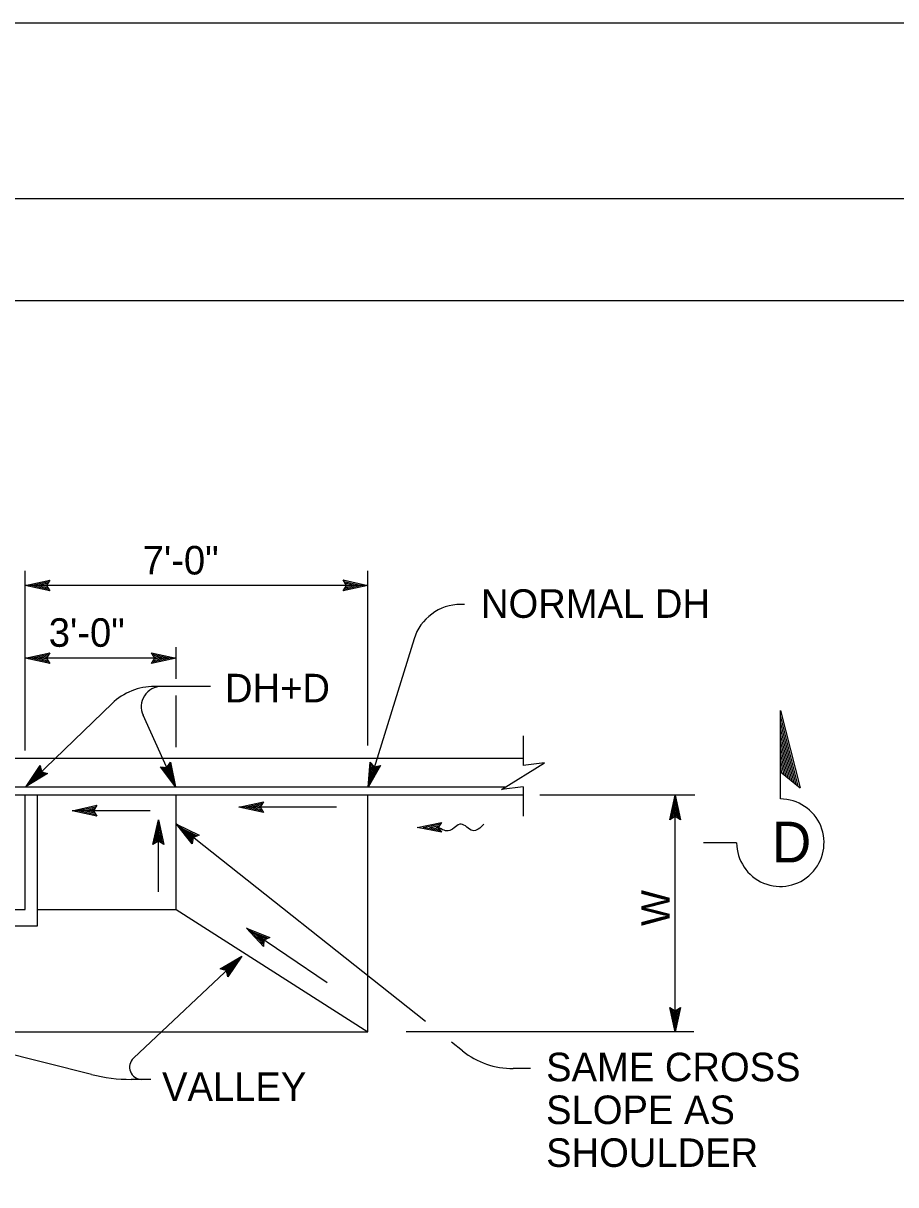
# Model space of a CAD drawing. Extents: x -894 to 866, y -472 to 714.
# Drawn here: x 31 to 245, y 428.8 to 713.6 of the extents above; entities that cross this region are included whole.
import ezdxf

# ---------------------------------------------------------------- set-up
doc = ezdxf.new("R2010")
doc.units = 0
for name, color, linetype in [('border_PLOTTING-ELEMENTS', 7, 'Continuous'), ('border_rw_22x34_Cut_Lines', 7, 'Continuous'), ('border_SHEET', 7, 'Continuous'), ('df_DETAIL-anno', 7, 'Continuous'), ('df_FLOW-LINE', 7, 'Continuous'), ('mc_CURB-GUTTER', 7, 'Continuous'), ('pp_PRESENTATION', 7, 'Continuous'), ('str_Concrete-A', 7, 'Continuous'), ('str_Misc-Steel-A', 7, 'Continuous')]:
    doc.layers.add(name, color=color, linetype=linetype)

msp = doc.modelspace()

# ---------------------------------------------------------------- linework, layer by layer
at = {"layer": 'border_PLOTTING-ELEMENTS'}
for points in [[(-894.04, -472.44), (865.96, -472.44), (865.96, 713.56), (-894.04, 713.56)], [(-864.04, 670.56), (835.96, 670.56), (835.96, -429.44), (-864.04, -429.44)]]:
    msp.add_lwpolyline(points, close=True, dxfattribs=at)
at = {"layer": 'border_rw_22x34_Cut_Lines'}
msp.add_lwpolyline([(-864.04, 670.56), (835.96, 670.56), (835.96, -429.44), (-864.04, -429.44)], close=True, dxfattribs=at)
at = {"layer": 'border_SHEET'}
msp.add_line((-814.04, 645.56), (810.96, 645.56), dxfattribs=at)
at = {"layer": 'df_DETAIL-anno'}
for p, q in [((31.51, 535.23), (31.51, 579.34)), ((115.51, 536.47), (115.51, 579.34)), ((31.51, 575.73), (37.51, 577.06)), ((37.51, 574.39), (31.51, 575.73)), ((31.51, 575.73), (31.51, 575.73)), ((100.94, 575.73), (31.51, 575.73)), ((37.3, 574.74), (32.89, 575.73)), ((32.91, 575.73), (37.28, 576.7)), ((34.28, 575.72), (37.1, 576.35)), ((37.06, 575.1), (34.28, 575.72)), ((35.66, 575.72), (36.87, 575.99)), ((36.89, 575.45), (35.66, 575.72)), ((37.51, 577.06), (36.71, 575.73)), ((36.71, 575.73), (37.51, 574.39)), ((37.51, 577.06), (37.51, 577.06)), ((115.51, 575.73), (100.94, 575.73)), ((110.31, 575.73), (109.51, 577.07)), ((109.51, 577.07), (109.51, 577.07)), ((109.51, 577.07), (115.51, 575.73)), ((115.51, 575.73), (109.51, 574.4)), ((109.51, 574.4), (110.31, 575.73)), ((109.73, 576.71), (114.13, 575.73)), ((114.12, 575.72), (109.75, 574.76)), ((112.75, 575.73), (109.93, 575.1)), ((109.96, 576.35), (112.75, 575.73)), ((110.14, 576), (111.37, 575.73)), ((111.37, 575.73), (110.16, 575.46)), ((115.51, 575.73), (115.51, 575.73)), ((37.51, 574.39), (37.51, 574.39)), ((109.51, 574.4), (109.51, 574.4)), ((139.25, 571.07), (138.33, 571.07)), ((126.87, 562.62), (115.61, 526.29)), ((31.51, 557.9), (37.51, 559.23)), ((32.91, 557.9), (37.28, 558.87)), ((34.28, 557.89), (37.1, 558.52)), ((35.66, 557.89), (36.87, 558.16)), ((37.51, 559.23), (36.71, 557.9)), ((37.51, 559.23), (37.51, 559.23)), ((63.31, 557.9), (62.51, 559.23)), ((62.51, 559.23), (62.51, 559.23)), ((62.51, 559.23), (68.51, 557.9)), ((62.73, 558.88), (67.13, 557.9)), ((62.96, 558.52), (65.75, 557.9)), ((63.14, 558.17), (64.37, 557.9)), ((68.51, 552.81), (68.51, 560.63)), ((68.51, 557.9), (31.51, 557.9)), ((37.51, 556.56), (31.51, 557.9)), ((31.51, 557.9), (31.51, 557.9)), ((37.3, 556.91), (32.89, 557.89)), ((37.06, 557.27), (34.28, 557.89)), ((36.89, 557.62), (35.66, 557.89)), ((36.71, 557.9), (37.51, 556.56)), ((37.51, 556.56), (37.51, 556.56)), ((68.51, 557.9), (62.51, 556.56)), ((62.51, 556.56), (63.31, 557.9)), ((62.51, 556.56), (62.51, 556.56)), ((67.12, 557.89), (62.75, 556.92)), ((65.75, 557.9), (62.93, 557.27)), ((64.37, 557.9), (63.16, 557.63)), ((68.51, 557.9), (68.51, 557.9)), ((76.97, 550.98), (63.23, 550.98)), ((52.81, 546.77), (31.74, 526.45)), ((68.51, 536.06), (68.51, 548.72)), ((68.4, 526.38), (60.4, 543.9)), ((31.74, 526.45), (35.14, 531.57)), ((36.59, 529.75), (32.73, 527.4)), ((32.74, 527.41), (35.22, 531.15)), ((33.73, 528.36), (35.33, 530.77)), ((36.17, 529.85), (33.73, 528.36)), ((34.73, 529.32), (35.41, 530.35)), ((35.8, 529.98), (34.73, 529.32)), ((35.14, 531.57), (35.14, 531.57)), ((35.14, 531.57), (35.48, 530.06)), ((35.48, 530.06), (36.99, 529.65)), ((68.4, 526.38), (64.7, 531.28)), ((64.7, 531.28), (64.7, 531.28)), ((64.7, 531.28), (66.24, 531.11)), ((67.82, 527.64), (65.12, 531.22)), ((67.25, 528.89), (65.51, 531.2)), ((66.68, 530.15), (65.94, 531.14)), ((66.24, 531.11), (67.13, 532.39)), ((66.42, 531.38), (66.68, 530.15)), ((66.66, 531.68), (67.25, 528.89)), ((66.89, 532.05), (67.83, 527.63)), ((67.13, 532.39), (67.13, 532.39)), ((67.13, 532.39), (68.4, 526.38)), ((115.61, 526.29), (116.12, 532.41)), ((118.67, 531.62), (115.61, 526.29)), ((116.02, 527.62), (116.39, 532.08)), ((118.27, 531.52), (116.02, 527.61)), ((116.12, 532.41), (116.12, 532.41)), ((116.12, 532.41), (117.15, 531.26)), ((116.43, 528.93), (116.67, 531.81)), ((117.85, 531.41), (116.43, 528.93)), ((116.84, 530.25), (116.95, 531.48)), ((117.47, 531.34), (116.84, 530.25)), ((117.15, 531.26), (118.67, 531.62)), ((118.67, 531.62), (118.67, 531.62)), ((36.99, 529.65), (31.74, 526.45)), ((36.99, 529.65), (36.99, 529.65)), ((31.74, 526.45), (31.74, 526.45)), ((68.4, 526.38), (68.4, 526.38)), ((115.61, 526.29), (115.61, 526.29)), ((195.71, 524.29), (157.73, 524.29)), ((189.58, 518.29), (190.92, 524.29)), ((190.91, 466.27), (190.91, 524.29)), ((190.92, 524.29), (190.92, 524.29)), ((190.92, 524.29), (192.25, 518.29)), ((189.94, 518.5), (190.92, 522.91)), ((190.3, 518.74), (190.92, 521.52)), ((190.92, 521.52), (191.55, 518.7)), ((190.93, 522.9), (191.89, 518.52)), ((190.92, 519.09), (189.58, 518.29)), ((189.58, 518.29), (189.58, 518.29)), ((190.64, 518.91), (190.92, 520.14)), ((190.92, 520.14), (191.19, 518.93)), ((192.25, 518.29), (190.92, 519.09)), ((192.25, 518.29), (192.25, 518.29)), ((72.47, 512.41), (68.6, 517.19)), ((68.6, 517.19), (68.6, 517.19)), ((68.6, 517.19), (74.13, 514.5)), ((129.66, 468.83), (68.6, 517.19)), ((72.53, 512.82), (69.68, 516.33)), ((69.7, 516.32), (73.72, 514.37)), ((72.57, 513.25), (70.77, 515.47)), ((70.77, 515.47), (73.37, 514.21)), ((72.64, 513.63), (71.85, 514.61)), ((71.85, 514.61), (72.96, 514.07)), ((72.68, 513.96), (72.47, 512.41)), ((74.13, 514.5), (72.68, 513.96)), ((74.13, 514.5), (74.13, 514.5)), ((72.47, 512.41), (72.47, 512.41)), ((47.77, 455.83), (-66.01, 484.3)), ((58.05, 459.82), (84.63, 484.88)), ((79.35, 481.74), (84.63, 484.88)), ((84.63, 484.88), (81.18, 479.8)), ((84.63, 484.88), (84.63, 484.88)), ((80.85, 481.32), (79.35, 481.74)), ((79.35, 481.74), (79.35, 481.74)), ((79.75, 481.63), (83.63, 483.94)), ((80.17, 481.53), (82.62, 482.99)), ((80.53, 481.4), (81.62, 482.04)), ((81.18, 479.8), (80.85, 481.32)), ((81.62, 482.04), (80.92, 481.02)), ((82.62, 482.99), (81, 480.6)), ((83.62, 483.93), (81.1, 480.22)), ((81.18, 479.8), (81.18, 479.8)), ((190.91, 466.27), (189.58, 472.27)), ((189.58, 472.27), (189.58, 472.27)), ((189.58, 472.27), (190.91, 471.47)), ((190.9, 467.66), (189.93, 472.03)), ((190.91, 469.03), (190.28, 471.85)), ((190.91, 470.41), (190.64, 471.62)), ((190.91, 471.47), (192.25, 472.27)), ((192.25, 472.27), (190.91, 466.27)), ((191.89, 472.05), (190.91, 467.64)), ((191.53, 471.81), (190.91, 469.03)), ((191.18, 471.64), (190.91, 470.41)), ((192.25, 472.27), (192.25, 472.27)), ((195.52, 466.27), (124.92, 466.27)), ((190.91, 466.27), (190.91, 466.27)), ((138.78, 461.6), (136.04, 463.78)), ((155.4, 457.28), (151.2, 457.28)), ((62.32, 454.64), (57.48, 454.64))]:
    msp.add_line(p, q, dxfattribs=at)
for centre, radius, start, end in [((138.33, 559.07), 12, 90, 162.7852), ((63.23, 535.98), 15, 90, 133.9684), ((64.95, 545.98), 5, 90, 204.5256), ((151.2, 477.28), 20, 231.6212, 270), ((60.11, 457.64), 3, 133.3157, 270), ((57.48, 494.64), 40, 255.9557, 270)]:
    msp.add_arc(centre, radius, start, end, dxfattribs=at)
at = {"layer": 'df_FLOW-LINE'}
for p, q in [((127.62, 516.42), (133.62, 517.62)), ((133.62, 515.22), (127.62, 516.42)), ((127.62, 516.42), (127.62, 516.42)), ((129.15, 516.42), (133.37, 517.26)), ((133.39, 515.57), (129.15, 516.42)), ((130.68, 516.42), (133.15, 516.91)), ((133.15, 515.93), (130.68, 516.42)), ((132.21, 516.42), (132.9, 516.56)), ((132.92, 516.28), (132.21, 516.42)), ((133.62, 517.62), (132.82, 516.42)), ((132.82, 516.42), (132.82, 516.42)), ((132.82, 516.42), (133.62, 515.22)), ((133.62, 517.62), (133.62, 517.62))]:
    msp.add_line(p, q, dxfattribs=at)
msp.add_spline([(144.02, 517.22), (141.22, 515.62), (138.42, 517.22), (135.62, 515.62), (132.82, 516.42)], degree=3, dxfattribs=at)
at = {"layer": 'mc_CURB-GUTTER'}
for p, q in [((153.6, 538.84), (153.6, 531.62)), ((153.51, 533.29), (-132.49, 533.29)), ((149.26, 526.29), (-132.54, 526.29)), ((153.46, 524.29), (-132.54, 524.29)), ((153.6, 526.37), (153.6, 519.16))]:
    msp.add_line(p, q, dxfattribs=at)
msp.add_lwpolyline([(153.6, 526.37), (148.35, 525.72), (158.85, 532.28), (153.6, 531.62)], dxfattribs=at)
at = {"layer": 'pp_PRESENTATION'}
for p, q in [((216.72, 545.08), (221.55, 526.13)), ((216.72, 523.38), (216.72, 545.08)), ((216.72, 543.53), (221.05, 526.54)), ((216.72, 541.97), (220.55, 526.95)), ((216.72, 540.41), (220.05, 527.35)), ((216.72, 538.85), (219.55, 527.76)), ((216.72, 537.29), (219.05, 528.16)), ((216.72, 535.73), (218.55, 528.57)), ((216.72, 534.18), (218.04, 528.97)), ((216.72, 532.62), (217.54, 529.38)), ((216.72, 531.06), (217.04, 529.78)), ((216.72, 530.05), (221.55, 526.13)), ((43.06, 520.51), (49.06, 521.84)), ((44.45, 520.52), (48.82, 521.48)), ((45.82, 520.51), (48.65, 521.14)), ((49.06, 521.84), (48.26, 520.51)), ((49.06, 521.84), (49.06, 521.84)), ((83.94, 521.38), (89.94, 522.71)), ((89.94, 520.04), (83.94, 521.38)), ((83.94, 521.38), (83.94, 521.38)), ((107.86, 521.38), (83.94, 521.38)), ((89.72, 520.4), (85.32, 521.38)), ((85.33, 521.39), (89.71, 522.35)), ((86.7, 521.38), (89.53, 522.01)), ((89.49, 520.76), (86.7, 521.38)), ((88.08, 521.38), (89.29, 521.65)), ((89.31, 521.11), (88.08, 521.38)), ((89.94, 522.71), (89.14, 521.38)), ((89.14, 521.38), (89.94, 520.04)), ((89.94, 522.71), (89.94, 522.71)), ((62.19, 520.51), (43.06, 520.51)), ((49.06, 519.17), (43.06, 520.51)), ((43.06, 520.51), (43.06, 520.51)), ((48.84, 519.53), (44.44, 520.51)), ((48.61, 519.89), (45.82, 520.51)), ((47.2, 520.51), (48.41, 520.78)), ((48.43, 520.24), (47.2, 520.51)), ((48.26, 520.51), (49.06, 519.17)), ((49.06, 519.17), (49.06, 519.17)), ((89.94, 520.04), (89.94, 520.04)), ((62.82, 512.26), (64.16, 518.26)), ((63.17, 512.48), (64.16, 516.88)), ((63.53, 512.71), (64.15, 515.5)), ((64.15, 515.5), (64.78, 512.68)), ((64.16, 500.65), (64.16, 518.26)), ((64.16, 518.26), (64.16, 518.26)), ((64.16, 518.26), (65.49, 512.26)), ((64.16, 516.87), (65.13, 512.5)), ((64.16, 513.06), (62.82, 512.26)), ((63.88, 512.89), (64.15, 514.12)), ((64.15, 514.12), (64.42, 512.91)), ((65.49, 512.26), (64.16, 513.06)), ((206, 512.66), (197.85, 512.66)), ((62.82, 512.26), (62.82, 512.26)), ((65.49, 512.26), (65.49, 512.26)), ((105.59, 478.3), (85.76, 491.67)), ((89.99, 487.21), (85.76, 491.67)), ((85.76, 491.67), (85.76, 491.67)), ((85.76, 491.67), (91.48, 489.42)), ((90.01, 487.62), (86.9, 490.9)), ((86.92, 490.9), (91.08, 489.25)), ((90.01, 488.05), (88.05, 490.13)), ((88.05, 490.13), (90.74, 489.07)), ((90.06, 488.44), (89.19, 489.35)), ((89.19, 489.35), (90.35, 488.9)), ((90.07, 488.77), (89.99, 487.21)), ((89.99, 487.21), (89.99, 487.21)), ((91.48, 489.42), (90.07, 488.77)), ((91.48, 489.42), (91.48, 489.42))]:
    msp.add_line(p, q, dxfattribs=at)
msp.add_arc((216.72, 512.66), 10.72, 179.9995, 90, dxfattribs=at)
at = {"layer": 'str_Concrete-A'}
for p, q in [((34.51, 492.26), (34.51, 524.29)), ((68.51, 496.26), (68.51, 524.29)), ((115.51, 466.27), (115.51, 524.29)), ((34.51, 496.26), (68.51, 496.26)), ((68.51, 496.26), (115.51, 466.27)), ((-13.49, 492.26), (34.51, 492.26)), ((-94.49, 466.27), (115.51, 466.27))]:
    msp.add_line(p, q, dxfattribs=at)
at = {"layer": 'str_Misc-Steel-A'}
for p, q in [((31.51, 496.26), (31.51, 524.29)), ((-10.49, 496.26), (31.51, 496.26))]:
    msp.add_line(p, q, dxfattribs=at)

# ---------------------------------------------------------------- texts
at = {"layer": 'df_DETAIL-anno'}
for s, p in [('7\'-0"', (60.32, 578.42)), ('NORMAL DH', (143.29, 567.79)), ('3\'-0"', (37.28, 560.69)), ('DH+D', (80.5, 547.07)), ('SAME CROSS', (159.27, 454.18)), ('VALLEY', (65.07, 449.36)), ('SLOPE AS', (159.27, 443.68)), ('SHOULDER', (159.27, 433.18))]:
    msp.add_text(s, height=7, dxfattribs=at).set_placement(p)
msp.add_text('W', height=7, rotation=90, dxfattribs=at).set_placement((189.6, 492.24))
at = {"layer": 'pp_PRESENTATION'}
msp.add_text('D', height=10, dxfattribs=at).set_placement((214.65, 507.81))

doc.saveas('drawing.dxf')
